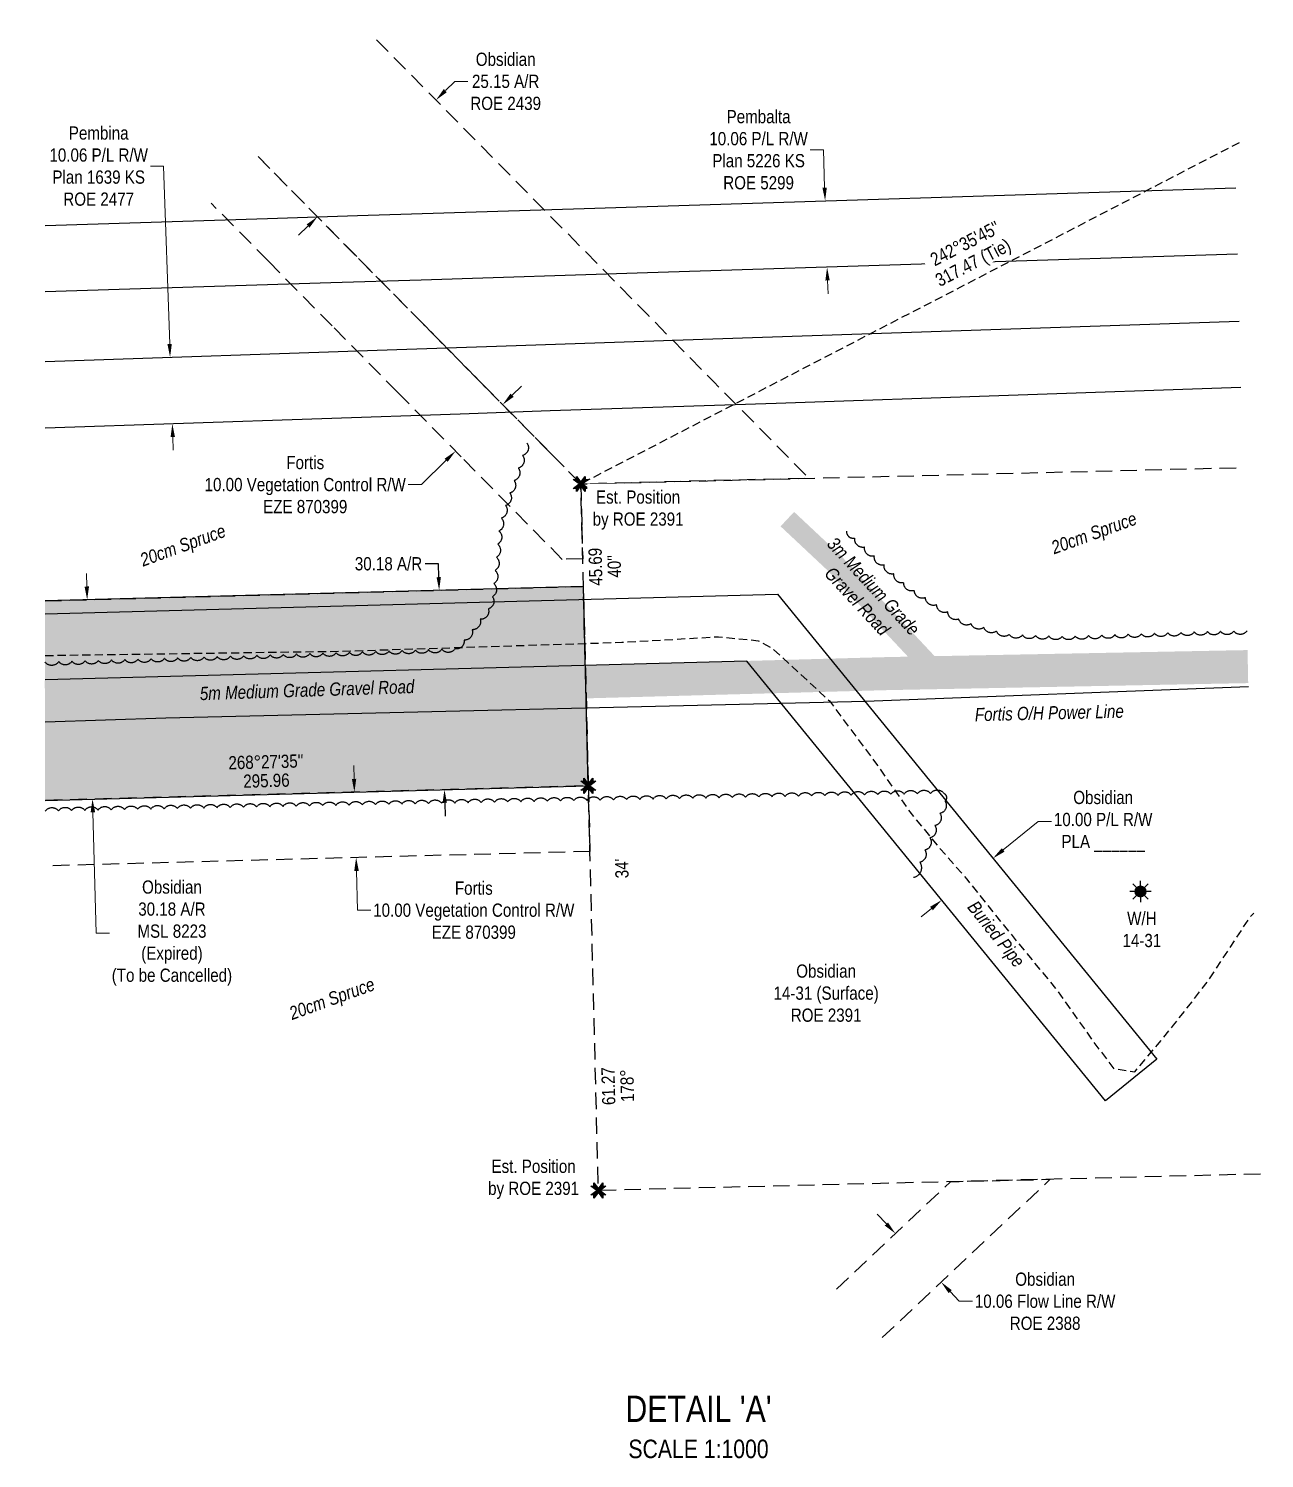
# Model space of a CAD drawing. Extents: x 619673 to 625990, y 5884579 to 5888637.
# Drawn here: x 623719 to 624653, y 5884579 to 5885661 of the extents above; entities that cross this region are included whole.
import ezdxf
from ezdxf.enums import TextEntityAlignment as Align

# ---------------------------------------------------------------- set-up
doc = ezdxf.new("R2010")
doc.units = 0
doc.header["$LTSCALE"] = 5
doc.header["$PDSIZE"] = 0.5
for name, pattern in [('0', [1, 1, 0]), ('foc-ACCESSROAD', [3.75, 2.5, -1.25]), ('foc-FLOWLINE', [3.75, 2.5, -1.25]), ('foc-TIELINE', [1.875, 1.25, -0.625]), ('UG_PIPE', [1.875, 1.25, -0.625])]:
    doc.linetypes.add(name, pattern=pattern)
doc.layers.get('Defpoints').update_dxf_attribs({"color": 9})
for name, color, linetype in [('AS-PIPE-UG', 44, 'UG_PIPE'), ('AS-PIPE-UG-T', 44, 'Continuous'), ('AS-POWER', 104, 'foc-POWER'), ('AS-ROADS', 254, 'Continuous'), ('C-AR', 13, 'foc-ACCESSROAD'), ('C-RW', 13, 'Continuous'), ('C-WS', 13, 'foc-ACCESSROAD'), ('C-WS-S', 8, 'Continuous'), ('DETAIL-T', 7, 'Continuous'), ('F-EZE', 190, 'foc-FLOWLINE'), ('F-RW', 190, 'Continuous'), ('L-BD', 7, 'Continuous'), ('L-BD1', 253, 'Continuous'), ('L-MON', 1, 'Continuous'), ('L-TIE', 7, 'foc-TIELINE'), ('P-PROPOSED', 10, 'Continuous'), ('P-PROPOSED-H', 21, 'Continuous'), ('P-TXT', 4, 'Continuous'), ('T-BUSH', 110, '0'), ('T-BUSH-T', 110, 'Continuous')]:
    doc.layers.add(name, color=color, linetype=linetype)
for name, color, linetype, lineweight in [('C-AR-T', 13, 'Continuous', 9), ('C-RW-T', 13, 'Continuous', 9), ('C-WS-T', 13, 'Continuous', 9), ('F-EZE-T', 190, 'Continuous', 9), ('F-RW-T', 190, 'Continuous', 9), ('T-TEXT', 48, 'Continuous', 18)]:
    doc.layers.add(name, color=color, linetype=linetype, lineweight=lineweight)
doc.styles.add('80CG', font='ARIALN.TTF', dxfattribs={"height": 10})
doc.styles.add('80L', font='ARIALN.TTF', dxfattribs={"height": 10})
doc.styles.add('80LS', font='ARIALNI.TTF', dxfattribs={"height": 10})
doc.styles.add('foc-LtypeFont', font='ARIALN.TTF', dxfattribs={"height": 7.35})
doc.linetypes.add('foc-POWER', pattern='A,6,-1,["P",foc-LtypeFont,S=0.2,R=0,X=-0.625,Y=-0.75],-1.24,4', length=12.24)
doc.dimstyles.new('Compass 5 000', dxfattribs={"dimscale": 5, "dimtxt": 9, "dimasz": 2, "dimexe": 0.2, "dimexo": 0.0625, "dimgap": 0.5, "dimtad": 0, "dimtih": 1, "dimtoh": 1, "dimzin": 0, "dimdsep": 46, "dimtxsty": '80CG', "dimcen": 0.1, "dimse1": 1, "dimse2": 1, "dimclrd": 256, "dimclrt": 256, "dimaunit": 1, "dimadec": 4, "dimazin": 0, "dimtfac": 0.06, "dimtofl": 0, "dimtmove": 0, "dimatfit": 1, "dimfxl": 0.2, "dimtolj": 1, "dimtzin": 0, "dimlwd": -1, "dimarcsym": 0})

# ---------------------------------------------------------------- blocks, each defined once
blk = doc.blocks.new('GAS')
h = blk.add_hatch(color=255)
h.dxf.hatch_style = 1
edge = h.paths.add_edge_path()
edge.add_arc((0, 0), 0.9, 0, 360)
for p, q in [((-0.81, 0), (-1.62, 0)), ((-0.57, 0.57), (-1.14, 1.14)), ((0, 0.81), (0, 1.62)), ((0.57, 0.57), (1.14, 1.14)), ((1.62, 0), (0.81, 0)), ((-0.57, -0.57), (-1.14, -1.14)), ((0, -0.81), (0, -1.62)), ((1.14, -1.14), (0.57, -0.57))]:
    blk.add_line(p, q)
blk.add_circle((0, 0), 0.8)
blk = doc.blocks.new('TEMP')
h = blk.add_hatch(color=255)
h.dxf.hatch_style = 1
h.paths.add_polyline_path([(0, 0.25), (-0.67, 1.15), (-0.67, 0.67), (-1.15, 0.67), (-0.25, 0), (-1.15, -0.67), (-0.67, -0.67), (-0.67, -1.15), (0, -0.25), (0.67, -1.15), (0.67, -0.67), (1.15, -0.67), (0.25, 0), (1.15, 0.67), (0.67, 0.67), (0.67, 1.15)])
h.paths.add_polyline_path([(0.57, 0.85), (0.57, 0.57), (0.85, 0.57), (0.08, 0), (0.85, -0.57), (0.57, -0.57), (0.57, -0.85), (0, -0.08), (-0.57, -0.85), (-0.57, -0.57), (-0.85, -0.57), (-0.08, 0), (-0.85, 0.57), (-0.57, 0.57), (-0.57, 0.85), (0, 0.08)], flags=16)
h = blk.add_hatch(color=1)
h.dxf.hatch_style = 1
h.paths.add_polyline_path([(0, 0.08), (-0.57, 0.85), (-0.57, 0.57), (-0.85, 0.57), (-0.08, 0), (-0.85, -0.57), (-0.57, -0.57), (-0.57, -0.85), (0, -0.08), (0.57, -0.85), (0.57, -0.57), (0.85, -0.57), (0.08, 0), (0.85, 0.57), (0.57, 0.57), (0.57, 0.85)])
at = {"color": 1}
for p, q in [((-0.08, 0), (0.08, 0)), ((0, 0.08), (0, -0.08))]:
    blk.add_line(p, q, dxfattribs=at)
at = {"color": 255, "flags": 128}
blk.add_lwpolyline([(-0.25, 0), (-1.15, 0.67), (-0.67, 0.67), (-0.67, 1.15), (0, 0.25), (0.67, 1.15), (0.67, 0.67), (1.15, 0.67), (0.25, 0), (1.15, -0.67), (0.67, -0.67), (0.67, -1.15), (0, -0.25), (-0.67, -1.15), (-0.67, -0.67), (-1.15, -0.67)], close=True, dxfattribs=at)
at = {"color": 1, "flags": 128}
blk.add_lwpolyline([(-0.08, 0), (-0.85, 0.57), (-0.57, 0.57), (-0.57, 0.85), (0, 0.08), (0.57, 0.85), (0.57, 0.57), (0.85, 0.57), (0.08, 0), (0.85, -0.57), (0.57, -0.57), (0.57, -0.85), (0, -0.08), (-0.57, -0.85), (-0.57, -0.57), (-0.85, -0.57)], close=True, dxfattribs=at)
blk = doc.blocks.new('*D66')
at = {"layer": 'C-RW-T', "transparency": 16777216}
for p, q in [((624455.9, 5885039.4), (624482.4, 5885061)), ((624482.4, 5885061), (624492.4, 5885061)), ((624401.7, 5884995.1), (624393.9, 5884988.8))]:
    blk.add_line(p, q, dxfattribs=at)
for points in [[(624454.8, 5885040.7), (624456.9, 5885038.1), (624448.1, 5885033)], [(624400.6, 5884996.4), (624402.7, 5884993.8), (624409.4, 5885001.5)]]:
    blk.add_solid(points, dxfattribs=at)
at = {"layer": 'Defpoints', "color": 0, "transparency": 16777216}
for p in [(624409.4, 5885001.5), (624504.7, 5884963.7), (624466, 5884932.1)]:
    blk.add_point(p, dxfattribs=at)
at = {"layer": 'C-RW-T', "transparency": 16777216, "insert": (624531.5, 5885061), "char_height": 10, "attachment_point": 5, "style": '80CG'}
blk.add_mtext('\\A1;Obsidian\\P10.00 P/L R/W\\PPLA ______', dxfattribs=at)
blk = doc.blocks.new('*D67')
at = {"layer": 'Defpoints', "color": 0, "transparency": 16777216}
for p in [(624003.6, 5885235.1), (624007.7, 5885084.3), (624033.3, 5885085)]:
    blk.add_point(p, dxfattribs=at)
at = {"layer": 'P-TXT', "transparency": 16777216}
for p, q in [((624028.7, 5885255.8), (624018.7, 5885255.8)), ((624029, 5885245.8), (624028.7, 5885255.8)), ((624033.6, 5885075), (624033.8, 5885065))]:
    blk.add_line(p, q, dxfattribs=at)
for points in [[(624030.6, 5885245.8), (624027.3, 5885245.7), (624029.3, 5885235.8)], [(624035.2, 5885075.1), (624031.9, 5885075), (624033.3, 5885085)]]:
    blk.add_solid(points, dxfattribs=at)
at = {"layer": 'P-TXT', "transparency": 16777216, "insert": (623991, 5885255.8), "char_height": 10, "attachment_point": 5, "style": '80CG'}
blk.add_mtext('\\A1;30.18 A/R', dxfattribs=at)
blk = doc.blocks.new('*D68')
at = {"layer": 'Defpoints', "color": 0, "transparency": 16777216}
for p in [(624002.4, 5885084.2), (623966.5, 5885033.6), (624003.7, 5885034.6)]:
    blk.add_point(p, dxfattribs=at)
at = {"layer": 'F-EZE-T', "transparency": 16777216}
for p, q in [((623964.9, 5885093.2), (623964.7, 5885103.2)), ((623966.8, 5885023.6), (623967.6, 5884993.8)), ((623967.6, 5884993.8), (623977.6, 5884993.8))]:
    blk.add_line(p, q, dxfattribs=at)
for points in [[(623966.6, 5885093.2), (623963.3, 5885093.1), (623965.2, 5885083.2)], [(623968.5, 5885023.6), (623965.1, 5885023.6), (623966.5, 5885033.6)]]:
    blk.add_solid(points, dxfattribs=at)
at = {"layer": 'F-EZE-T', "transparency": 16777216, "insert": (624055.5, 5884993.8), "char_height": 10, "attachment_point": 5, "style": '80CG'}
blk.add_mtext('\\A1;Fortis\\P10.00 Vegetation Control R/W\\PEZE 870399', dxfattribs=at)
blk = doc.blocks.new('*D69')
at = {"layer": 'Defpoints', "color": 0, "transparency": 16777216}
for p in [(623840.4, 5885412.5), (623827.5, 5885361.8), (623842.1, 5885362.3)]:
    blk.add_point(p, dxfattribs=at)
at = {"layer": 'F-RW-T', "transparency": 16777216}
for p, q in [((623820.9, 5885556.6), (623810.9, 5885556.6)), ((623825.5, 5885422), (623820.9, 5885556.6)), ((623827.8, 5885351.8), (623828.2, 5885341.8))]:
    blk.add_line(p, q, dxfattribs=at)
for points in [[(623827.1, 5885422.1), (623823.8, 5885422), (623825.8, 5885412)], [(623829.5, 5885351.8), (623826.2, 5885351.7), (623827.5, 5885361.8)]]:
    blk.add_solid(points, dxfattribs=at)
at = {"layer": 'F-RW-T', "transparency": 16777216, "insert": (623771.8, 5885556.6), "char_height": 10, "attachment_point": 5, "style": '80CG'}
blk.add_mtext('\\A1;Pembina\\P10.06 P/L R/W\\PPlan 1639 KS\\PROE 2477', dxfattribs=at)
blk = doc.blocks.new('*D70')
at = {"layer": 'Defpoints', "color": 0, "transparency": 16777216}
for p in [(624321.2, 5885530.4), (624390.9, 5885532.6), (624392.5, 5885482.3)]:
    blk.add_point(p, dxfattribs=at)
at = {"layer": 'F-RW-T', "transparency": 16777216}
for p, q in [((624319.9, 5885569), (624309.9, 5885569)), ((624320.8, 5885540.4), (624319.9, 5885569)), ((624323.1, 5885470.1), (624323.4, 5885460.1))]:
    blk.add_line(p, q, dxfattribs=at)
for points in [[(624322.5, 5885540.4), (624319.2, 5885540.3), (624321.2, 5885530.4)], [(624324.7, 5885470.2), (624321.4, 5885470.1), (624322.7, 5885480.1)]]:
    blk.add_solid(points, dxfattribs=at)
at = {"layer": 'F-RW-T', "transparency": 16777216, "insert": (624270.9, 5885569), "char_height": 10, "attachment_point": 5, "style": '80CG'}
blk.add_mtext('\\A1;Pembalta\\P10.06 P/L R/W\\PPlan 5226 KS\\PROE 5299', dxfattribs=at)
blk = doc.blocks.new('*D71')
at = {"layer": 'C-AR-T', "transparency": 16777216}
for p, q in [((624367.6, 5884756.5), (624360.7, 5884763.8)), ((624415.8, 5884705.3), (624422.6, 5884698)), ((624422.6, 5884698), (624432.6, 5884698))]:
    blk.add_line(p, q, dxfattribs=at)
for points in [[(624368.8, 5884757.6), (624366.3, 5884755.3), (624374.4, 5884749.2)], [(624417, 5884706.4), (624414.6, 5884704.2), (624408.9, 5884712.6)]]:
    blk.add_solid(points, dxfattribs=at)
at = {"layer": 'Defpoints', "color": 0, "transparency": 16777216}
for p in [(624392.8, 5884766.5), (624427.3, 5884729.9), (624408.9, 5884712.6)]:
    blk.add_point(p, dxfattribs=at)
at = {"layer": 'C-AR-T', "transparency": 16777216, "insert": (624487.6, 5884698), "char_height": 10, "attachment_point": 5, "style": '80CG'}
blk.add_mtext('\\A1;Obsidian\\P10.06 Flow Line R/W\\PROE 2388', dxfattribs=at)
blk = doc.blocks.new('*D72')
at = {"layer": 'C-AR-T', "transparency": 16777216}
for p, q in [((624034, 5885613.7), (624041.1, 5885620.7)), ((624041.1, 5885620.7), (624051.1, 5885620.7)), ((623930.1, 5885511.3), (623923, 5885504.3))]:
    blk.add_line(p, q, dxfattribs=at)
for points in [[(624032.8, 5885614.9), (624035.1, 5885612.5), (624026.9, 5885606.6)], [(623929, 5885512.5), (623931.3, 5885510.1), (623937.2, 5885518.3)]]:
    blk.add_solid(points, dxfattribs=at)
at = {"layer": 'Defpoints', "color": 0, "transparency": 16777216}
for p in [(624026.9, 5885606.6), (624053.7, 5885579.4), (623964.1, 5885491.1)]:
    blk.add_point(p, dxfattribs=at)
at = {"layer": 'C-AR-T', "transparency": 16777216, "insert": (624079.6, 5885620.7), "char_height": 10, "attachment_point": 5, "style": '80CG'}
blk.add_mtext('\\A1;Obsidian\\P25.15 A/R\\PROE 2439', dxfattribs=at)
blk = doc.blocks.new('*D73')
at = {"layer": 'C-AR-T', "transparency": 16777216}
for p, q in [((623762.8, 5885238.6), (623762.5, 5885248.6)), ((623767.4, 5885067.9), (623769.9, 5884976.5)), ((623769.9, 5884976.5), (623779.9, 5884976.5))]:
    blk.add_line(p, q, dxfattribs=at)
for points in [[(623764.5, 5885238.7), (623761.1, 5885238.6), (623763.1, 5885228.6)], [(623769.1, 5885067.9), (623765.7, 5885067.8), (623767.1, 5885077.9)]]:
    blk.add_solid(points, dxfattribs=at)
at = {"layer": 'Defpoints', "color": 0, "transparency": 16777216}
for p in [(623815.1, 5885230), (623767.1, 5885077.9), (623819.1, 5885079.3)]:
    blk.add_point(p, dxfattribs=at)
at = {"layer": 'C-AR-T', "transparency": 16777216, "insert": (623827.2, 5884976.5), "char_height": 10, "attachment_point": 5, "style": '80CG'}
blk.add_mtext('\\A1;Obsidian\\P30.18 A/R\\PMSL 8223\\P(Expired)\\P(To be Cancelled)', dxfattribs=at)
blk = doc.blocks.new('*D75')
at = {"layer": 'Defpoints', "color": 0, "transparency": 16777216}
for p in [(624019.7, 5885434.7), (623984.1, 5885399.5), (624041.7, 5885341.1)]:
    blk.add_point(p, dxfattribs=at)
at = {"layer": 'F-EZE-T', "transparency": 16777216}
for p, q in [((624084.4, 5885383.3), (624091.5, 5885390.3)), ((624034.5, 5885334.1), (624015.9, 5885315.7)), ((624015.9, 5885315.7), (624005.9, 5885315.7))]:
    blk.add_line(p, q, dxfattribs=at)
for points in [[(624083.2, 5885384.5), (624085.6, 5885382.1), (624077.3, 5885376.2)], [(624033.4, 5885335.3), (624035.7, 5885332.9), (624041.7, 5885341.1)]]:
    blk.add_solid(points, dxfattribs=at)
at = {"layer": 'F-EZE-T', "transparency": 16777216, "insert": (623928, 5885315.7), "char_height": 10, "attachment_point": 5, "style": '80CG'}
blk.add_mtext('\\A1;Fortis\\P10.00 Vegetation Control R/W\\PEZE 870399', dxfattribs=at)

msp = doc.modelspace()

# ---------------------------------------------------------------- hatches: boundary and pattern name
at = {"layer": 'P-PROPOSED-H'}
h = msp.add_hatch(color=256, dxfattribs=at)
h.dxf.hatch_style = 1
h.paths.add_polyline_path([(623731.283, 5885227.782), (623731.283, 5885076.907), (624142.115, 5885087.952), (624138.374, 5885238.727)])

# ---------------------------------------------------------------- linework, layer by layer
at = {"layer": 'AS-PIPE-UG', "flags": 128}
msp.add_lwpolyline([(623731.283, 5885186.5), (623955.824, 5885189.731), (624167.399, 5885196.476), (624240.544, 5885200.681), (624270.574, 5885197.676), (624281.734, 5885191.516), (624324.454, 5885152.191), (624360.144, 5885104.276), (624385.164, 5885068.336), (624406.689, 5885042.086), (624428.344, 5885017.356), (624450.004, 5884990.151), (624464.254, 5884972.631), (624496.764, 5884933.111), (624525.954, 5884891.811), (624539.679, 5884873.921), (624555.354, 5884871.591), (624572.509, 5884892.056), (624584.794, 5884906.756), (624610.559, 5884939.906), (624643.059, 5884989.246), (624645.577, 5884991.702)], dxfattribs=at)
at = {"layer": 'AS-POWER', "flags": 128}
msp.add_lwpolyline([(623731.283, 5885136.272), (623822.534, 5885139.224), (624351.673, 5885151.844), (624641.323, 5885163.119)], dxfattribs=at)
at = {"layer": 'AS-ROADS', "flags": 128}
for points, const_width in [([(624292.634, 5885289.641), (624328.484, 5885256.016), (624358.959, 5885223.096), (624405.476, 5885173.498)], 14.995), ([(624640.951, 5885178.078), (624368.064, 5885172.771), (623852.404, 5885158.661), (623731.283, 5885154.825)], 24.991)]:
    msp.add_lwpolyline(points, dxfattribs=dict(at, const_width=const_width))
at = {"layer": 'C-AR', "flags": 128}
msp.add_lwpolyline([(623981.977, 5885652.169), (624139.692, 5885492.177), (624187.778, 5885443.396), (624237.018, 5885393.441), (624285.014, 5885344.751), (624308.908, 5885320.51), (624136.45, 5885316.23), (624114.03, 5885338.975), (624066.032, 5885387.669), (624016.423, 5885437.999), (623968.338, 5885486.781), (623892.377, 5885563.845)], dxfattribs=at)
at = {"layer": 'C-RW', "flags": 128}
msp.add_lwpolyline([(623731.283, 5885218.005), (624285.149, 5885232.895), (624572.043, 5884881.126), (624533.309, 5884849.536), (624261.939, 5885182.271), (623731.283, 5885168.005)], dxfattribs=at)
at = {"layer": 'C-WS', "flags": 128}
for points in [[(624650.476, 5884794.256), (624149.712, 5884781.829), (624143.346, 5885038.344), (624137.051, 5885292.013), (624136.45, 5885316.23), (624637.214, 5885328.657)], [(623731.283, 5885227.782), (624138.374, 5885238.727), (624142.115, 5885087.952), (623731.283, 5885076.907)], [(624329.762, 5884707.154), (624416.058, 5884788.439), (624491.444, 5884790.31), (624364.27, 5884670.519)]]:
    msp.add_lwpolyline(points, dxfattribs=at)
at = {"layer": 'F-EZE'}
for points in [[(623892.377, 5885563.845), (623968.338, 5885486.781), (624016.423, 5885437.999), (624066.032, 5885387.669), (624114.03, 5885338.975), (624136.45, 5885316.23), (624137.255, 5885283.785), (624137.856, 5885259.568), (624122.46, 5885259.156), (624046.044, 5885336.681), (623998.045, 5885385.372), (623948.292, 5885435.849), (623900.208, 5885484.631), (623856.747, 5885528.723)], [(623731.283, 5885076.907), (624142.115, 5885087.952), (624143.346, 5885038.344), (623731.283, 5885027.284)]]:
    msp.add_lwpolyline(points, dxfattribs=at)
at = {"layer": 'F-RW'}
for points in [[(623731.283, 5885511.787), (623899.403, 5885517.076), (623967.535, 5885519.223), (624138.886, 5885524.622), (624631.965, 5885540.174)], [(624633.213, 5885489.916), (624186.972, 5885475.841), (624015.621, 5885470.441), (623947.487, 5885468.294), (623731.283, 5885461.492)], [(623731.283, 5885408.854), (623997.239, 5885417.821), (624065.227, 5885420.114), (624236.213, 5885425.886), (624634.468, 5885439.344)], [(624635.715, 5885389.076), (624284.209, 5885377.196), (624113.225, 5885371.42), (624045.241, 5885369.123), (623731.283, 5885358.537)]]:
    msp.add_lwpolyline(points, dxfattribs=at)
at = {"layer": 'L-TIE', "flags": 128}
msp.add_lwpolyline([(624634.343, 5885574.351), (624136.45, 5885316.23)], dxfattribs=at)
at = {"layer": 'P-PROPOSED'}
msp.add_lwpolyline([(623731.283, 5885076.907), (624142.115, 5885087.952), (624138.374, 5885238.727), (623731.283, 5885227.782)], dxfattribs=at)
at = {"layer": 'T-BUSH', "flags": 128}
for points in [[(624095.66, 5885347.197, -0.52056705), (624092.44, 5885337.733, -0.52056705), (624089.219, 5885328.27, -0.52056705), (624085.999, 5885318.806, -0.52056705), (624082.778, 5885309.343, -0.52056705), (624079.558, 5885299.879, -0.52056705), (624076.338, 5885290.416, -0.52056705), (624074.547, 5885280.642, -0.52056705), (624073.553, 5885270.695, -0.52056705), (624072.56, 5885260.748, -0.52056705), (624071.566, 5885250.801, -0.52056705), (624070.573, 5885240.854, -0.52056705), (624069.579, 5885230.907, -0.52056705), (624066.541, 5885221.778, -0.52056705), (624060.403, 5885213.888, -0.52056705), (624054.265, 5885205.998, -0.52056705), (624048.127, 5885198.108, -0.52056705), (624041.301, 5885191.568, -0.52056705), (624031.31, 5885191.239, -0.52056705), (624021.319, 5885190.909, -0.52056705), (624011.328, 5885190.58, -0.52056705), (624001.337, 5885190.251, -0.52056705), (623991.346, 5885189.922, -0.52056705), (623981.355, 5885189.592, -0.52056705), (623971.364, 5885189.263, -0.52056705), (623961.373, 5885188.934, -0.52056705), (623951.382, 5885188.605, -0.52056705), (623941.391, 5885188.275, -0.52056705), (623931.4, 5885187.946, -0.52056705), (623921.409, 5885187.617, -0.52056705), (623911.418, 5885187.288, -0.52056705), (623901.427, 5885186.958, -0.52056705), (623891.436, 5885186.629, -0.52056705), (623881.445, 5885186.3, -0.52056705), (623871.454, 5885185.971, -0.52056705), (623861.463, 5885185.641, -0.52056705), (623851.472, 5885185.312, -0.52056705), (623841.481, 5885184.983, -0.52056705), (623831.49, 5885184.653, -0.52056705), (623821.499, 5885184.334, -0.52056705), (623811.507, 5885184.024, -0.52056705), (623801.515, 5885183.713, -0.52056705), (623791.524, 5885183.402, -0.52056705), (623781.532, 5885183.091, -0.52056705), (623771.541, 5885182.78, -0.52056705), (623761.549, 5885182.47, -0.52056705), (623751.557, 5885182.159, -0.52056705), (623741.566, 5885181.848, -0.52056705), (623731.19, 5885181.525, -0.52056705)], [(624640.303, 5885205.111, -0.52056705), (624630.308, 5885204.939, -0.52056705), (624620.313, 5885204.767, -0.52056705), (624610.318, 5885204.596, -0.52056705), (624600.326, 5885204.313, -0.52056705), (624590.336, 5885203.967, -0.52056705), (624580.345, 5885203.622, -0.52056705), (624570.355, 5885203.276, -0.52056705), (624560.365, 5885202.93, -0.52056705), (624550.374, 5885202.585, -0.52056705), (624540.384, 5885202.239, -0.52056705), (624530.393, 5885201.893, -0.52056705), (624520.403, 5885201.548, -0.52056705), (624510.412, 5885201.202, -0.52056705), (624500.422, 5885200.908, -0.52056705), (624490.432, 5885201.276, -0.52056705), (624480.443, 5885201.643, -0.52056705), (624470.453, 5885202.01, -0.52056705), (624460.463, 5885202.378, -0.52056705), (624450.835, 5885204.976, -0.52056705), (624441.24, 5885207.78, -0.52056705), (624431.645, 5885210.585, -0.52056705), (624422.336, 5885214.018, -0.52056705), (624413.921, 5885219.414, -0.52056705), (624405.506, 5885224.81, -0.52056705), (624397.091, 5885230.206, -0.52056705), (624388.676, 5885235.602, -0.52056705), (624380.634, 5885241.485, -0.52056705), (624373.238, 5885248.21, -0.52056705), (624365.843, 5885254.935, -0.52056705), (624358.447, 5885261.66, -0.52056705), (624351.051, 5885268.386, -0.52056705), (624343.655, 5885275.111, -0.52056705), (624337.702, 5885280.525, -0.52056705)], [(623731.343, 5885068.727, -0.52056705), (623741.337, 5885068.926, -0.52056705), (623751.332, 5885069.125, -0.52056705), (623761.326, 5885069.324, -0.52056705), (623771.321, 5885069.523, -0.52056705), (623781.315, 5885069.722, -0.52056705), (623791.309, 5885069.921, -0.52056705), (623801.304, 5885070.12, -0.52056705), (623811.298, 5885070.319, -0.52056705), (623821.293, 5885070.518, -0.52056705), (623831.287, 5885070.717, -0.52056705), (623841.282, 5885070.916, -0.52056705), (623851.276, 5885071.115, -0.52056705), (623861.271, 5885071.314, -0.52056705), (623871.265, 5885071.513, -0.52056705), (623881.259, 5885071.712, -0.52056705), (623891.254, 5885071.911, -0.52056705), (623901.248, 5885072.11, -0.52056705), (623911.243, 5885072.309, -0.52056705), (623921.237, 5885072.508, -0.52056705), (623931.232, 5885072.707, -0.52056705), (623941.226, 5885072.906, -0.52056705), (623951.221, 5885073.105, -0.52056705), (623961.215, 5885073.304, -0.52056705), (623971.209, 5885073.503, -0.52056705), (623981.204, 5885073.702, -0.52056705), (623991.198, 5885073.901, -0.52056705), (624001.193, 5885074.1, -0.52056705), (624011.187, 5885074.299, -0.52056705), (624021.182, 5885074.498, -0.52056705), (624031.176, 5885074.697, -0.52056705), (624041.171, 5885074.896, -0.52056705), (624051.165, 5885075.095, -0.52056705), (624061.159, 5885075.294, -0.52056705), (624071.154, 5885075.493, -0.52056705), (624081.148, 5885075.692, -0.52056705), (624091.143, 5885075.891, -0.52056705), (624101.137, 5885076.09, -0.52056705), (624111.132, 5885076.289, -0.52056705), (624121.126, 5885076.488, -0.52056705), (624131.121, 5885076.687, -0.52056705), (624141.115, 5885076.885, -0.52056705), (624151.11, 5885077.084, -0.52056705), (624161.104, 5885077.283, -0.52056705), (624171.098, 5885077.482, -0.52056705), (624181.093, 5885077.681, -0.52056705), (624191.087, 5885077.88, -0.52056705), (624201.082, 5885078.079, -0.52056705), (624211.076, 5885078.278, -0.52056705), (624221.071, 5885078.477, -0.52056705), (624231.065, 5885078.676, -0.52056705), (624241.06, 5885078.875, -0.52056705), (624251.054, 5885079.074, -0.52056705), (624261.048, 5885079.273, -0.52056705), (624271.043, 5885079.472, -0.52056705), (624281.037, 5885079.671, -0.52056705), (624291.032, 5885079.87, -0.52056705), (624301.026, 5885080.069, -0.52056705), (624311.021, 5885080.268, -0.52056705), (624321.015, 5885080.467, -0.52056705), (624331.01, 5885080.666, -0.52056705), (624341.004, 5885080.865, -0.52056705), (624350.998, 5885081.064, -0.52056705), (624360.993, 5885081.263, -0.52056705), (624370.987, 5885081.462, -0.52056705), (624380.982, 5885081.661, -0.52056705), (624390.976, 5885081.86, -0.52056705), (624400.971, 5885082.059, -0.52056705), (624410.965, 5885082.258, -0.52056705), (624411.902, 5885076.262, -0.52056705), (624408.093, 5885067.02, -0.52056705), (624404.283, 5885057.778, -0.52056705), (624400.474, 5885048.536, -0.52056705), (624396.664, 5885039.294, -0.52056705), (624392.854, 5885030.052, -0.52056705), (624388.071, 5885018.449, -0.52056705)]]:
    msp.add_lwpolyline(points, format="xyb", dxfattribs=at)

# ---------------------------------------------------------------- block references
at = {"layer": 'C-WS-S', "xscale": 4.998213700000005, "yscale": 4.998213700000005, "zscale": 4.998213700000005}
msp.add_blockref('GAS', (624559.723, 5885007.987), dxfattribs=at)
at = {"layer": 'L-MON', "xscale": 4.998213700000005, "yscale": 4.998213700000005, "zscale": 4.998213700000005}
for p in [(624136.45, 5885316.23), (624142.115, 5885087.952), (624149.712, 5884781.829)]:
    msp.add_blockref('TEMP', p, dxfattribs=at)

# ---------------------------------------------------------------- texts
at = {"layer": 'AS-PIPE-UG-T', "insert": (624449.479, 5884974.916), "char_height": 10, "width": 59.03588, "attachment_point": 5, "rotation": 308.526003, "style": '80CG'}
msp.add_mtext('\\A1;{\\fArial Narrow|b0|i1|c0|p34;Buried Pipe}', dxfattribs=at)
at = {"layer": 'AS-POWER', "insert": (624490.766, 5885143.021), "char_height": 10, "width": 112.50109, "attachment_point": 5, "rotation": 1.366251, "style": '80CG'}
msp.add_mtext('\\A1;{\\fArial Narrow|b0|i1|c0|p34;Fortis O/H Power Line}', dxfattribs=at)
at = {"layer": 'C-WS-T', "insert": (624560.765, 5884979.188), "char_height": 10, "width": 27.27599, "attachment_point": 5, "style": '80CG'}
msp.add_mtext('\\A1;W/H\\P14-31', dxfattribs=at)
at = {"layer": 'C-WS-T', "insert": (624321.969, 5884931.047), "char_height": 10, "width": 78.99495, "attachment_point": 5, "rotation": 0.016302, "style": '80CG'}
msp.add_mtext('\\A1;Obsidian\\P14-31 (Surface)\\PROE 2391', dxfattribs=at)
at = {"layer": 'DETAIL-T', "color": 3, "insert": (624225.46, 5884602.939), "char_height": 19.99285, "width": 229.55635, "attachment_point": 5, "style": '80CG'}
msp.add_mtext("DETAIL 'A'\\P{\\H0.7x;SCALE 1:1000}", dxfattribs=at)
at = {"layer": 'L-BD1', "style": '80L'}
for s, p in [('45.69', (624147.504, 5885253.59)), ("40''", (624161.745, 5885253.943)), ("34'", (624167.416, 5885025.422)), ('61.27', (624157.253, 5884860.754)), ('178°', (624171.494, 5884861.107))]:
    msp.add_text(s, height=9.9964, rotation=91.4216, dxfattribs=at).set_placement(p, align=Align.MIDDLE)
at = {"layer": 'L-BD1', "insert": (623869.598, 5885110.296), "char_height": 9.99643, "width": 56.28725, "attachment_point": 1, "rotation": 1.5401, "line_spacing_factor": 0.855, "style": '80L'}
msp.add_mtext("\\pi0.21023;268°27'35''\\P\\pi11.06242;295.96", dxfattribs=at)
at = {"layer": 'T-BUSH-T', "char_height": 9.99643, "width": 68.43263, "attachment_point": 2, "rotation": 20, "style": '80LS'}
for insert in [(624522.794, 5885283.899), (623833.703, 5885274.586), (623946.439, 5884931.654)]:
    msp.add_mtext('20cm Spruce', dxfattribs=dict(at, insert=insert))
at = {"layer": 'T-TEXT', "style": '80LS'}
msp.add_text('5m Medium Grade Gravel Road', height=9.99643, rotation=1.904702, dxfattribs=at).set_placement((623929.39, 5885160.37), align=Align.MIDDLE_CENTER)
at = {"layer": 'T-TEXT', "insert": (624361.466, 5885242.291), "char_height": 9.99643, "width": 94.65008, "attachment_point": 2, "rotation": 312.791328, "style": '80LS'}
msp.add_mtext('3m Medium Grade\\PGravel Road', dxfattribs=at)

# ---------------------------------------------------------------- dimensions: what is measured, and where the dimension line sits
at = {"layer": 'C-AR-T'}
for base, p1, p2, angle, text, picture, middle in [((624026.853, 5885606.645), (623964.061, 5885491.119), (624053.665, 5885579.446), 44.589135, 'Obsidian\\P25.15 A/R\\PROE 2439', '*D72', (624079.643, 5885620.686)), ((623767.126, 5885077.87), (623815.05, 5885230.034), (623819.104, 5885079.268), 271.5401, 'Obsidian\\P30.18 A/R\\PMSL 8223\\P(Expired)\\P(To be Cancelled)', '*D73', (623827.183, 5884976.546)), ((624408.918, 5884712.575), (624392.782, 5884766.515), (624427.29, 5884729.88), 313.287457, 'Obsidian\\P10.06 Flow Line R/W\\PROE 2388', '*D71', (624487.631, 5884698.017))]:
    dim = msp.add_linear_dim(base=base, p1=p1, p2=p2, angle=angle, text=text, dimstyle='Compass 5 000', dxfattribs=at)
    dim.commit()
    dim.dimension.update_dxf_attribs({"geometry": picture, "text_midpoint": middle, "dimtype": 161})
at = {"layer": 'C-RW-T'}
dim = msp.add_linear_dim(base=(624409.41, 5885001.452), p1=(624504.735, 5884963.654), p2=(624466.001, 5884932.064), angle=219.199789, text='Obsidian\\P10.00 P/L R/W\\PPLA ______', dimstyle='Compass 5 000', dxfattribs=at)
dim.commit()
dim.dimension.update_dxf_attribs({"geometry": '*D66', "text_midpoint": (624531.519, 5885061.008), "dimtype": 161})
at = {"layer": 'F-EZE-T'}
for base, p1, p2, angle, picture, middle in [((624041.66, 5885341.122), (624019.713, 5885434.662), (623984.08, 5885399.54), 224.586281, '*D75', (623927.981, 5885315.745)), ((623966.547, 5885033.598), (624002.362, 5885084.195), (624003.693, 5885034.595), 271.537484, '*D68', (624055.549, 5884993.797))]:
    dim = msp.add_linear_dim(base=base, p1=p1, p2=p2, angle=angle, text='Fortis\\P10.00 Vegetation Control R/W\\PEZE 870399', dimstyle='Compass 5 000', dxfattribs=at)
    dim.commit()
    dim.dimension.update_dxf_attribs({"geometry": picture, "text_midpoint": middle, "dimtype": 161})
at = {"layer": 'F-RW-T'}
dim = msp.add_linear_dim(base=(623827.499, 5885361.781), p1=(623840.406, 5885412.533), p2=(623842.101, 5885362.274), angle=271.931076, text='Pembina\\P10.06 P/L R/W\\PPlan 1639 KS\\PROE 2477', dimstyle='Compass 5 000', dxfattribs=at)
dim.commit()
dim.dimension.update_dxf_attribs({"geometry": '*D69', "text_midpoint": (623771.843, 5885556.624), "dimtype": 161})
at = {"layer": 'P-TXT'}
dim = msp.add_linear_dim(base=(624033.306, 5885085.027), p1=(624003.616, 5885235.104), p2=(624007.669, 5885084.338), angle=271.5401, text='30.18 A/R', dimstyle='Compass 5 000', dxfattribs=at)
dim.commit()
dim.dimension.update_dxf_attribs({"geometry": '*D67', "text_midpoint": (623991.048, 5885255.786), "dimtype": 161})

# ---------------------------------------------------------------- next in the draw order: texts
at = {"layer": 'L-BD', "insert": (624395.921, 5885487.675), "char_height": 9.99643, "width": 61.14909, "attachment_point": 1, "rotation": 27.4035, "line_spacing_factor": 0.934195, "style": '80L', "bg_fill": 3, "box_fill_scale": 1.15, "bg_fill_color": 256, "bg_fill_true_color": 256, "bg_fill_transparency": 0}
msp.add_mtext("\\pi0.8887; 242°35'45''\\P\\pi0.27841;317.47 (Tie)", dxfattribs=at)
at = {"layer": 'L-MON', "char_height": 9.99643, "width": 66.73372, "attachment_point": 5, "style": '80L', "bg_fill": 2}
for insert in [(624179.747, 5885296.495), (624100.722, 5884790.278)]:
    msp.add_mtext('\\A1;Est. Position\\Pby ROE 2391', dxfattribs=dict(at, insert=insert))

# ---------------------------------------------------------------- next in the draw order: dimensions: what is measured, and where the dimension line sits
at = {"layer": 'F-RW-T'}
dim = msp.add_linear_dim(base=(624321.156, 5885530.371), p1=(624392.483, 5885482.323), p2=(624390.898, 5885532.571), angle=91.806532, text='Pembalta\\P10.06 P/L R/W\\PPlan 5226 KS\\PROE 5299', dimstyle='Compass 5 000', dxfattribs=at)
dim.commit()
dim.dimension.update_dxf_attribs({"geometry": '*D70', "text_midpoint": (624270.853, 5885568.984), "dimtype": 161})

doc.saveas('drawing.dxf')
